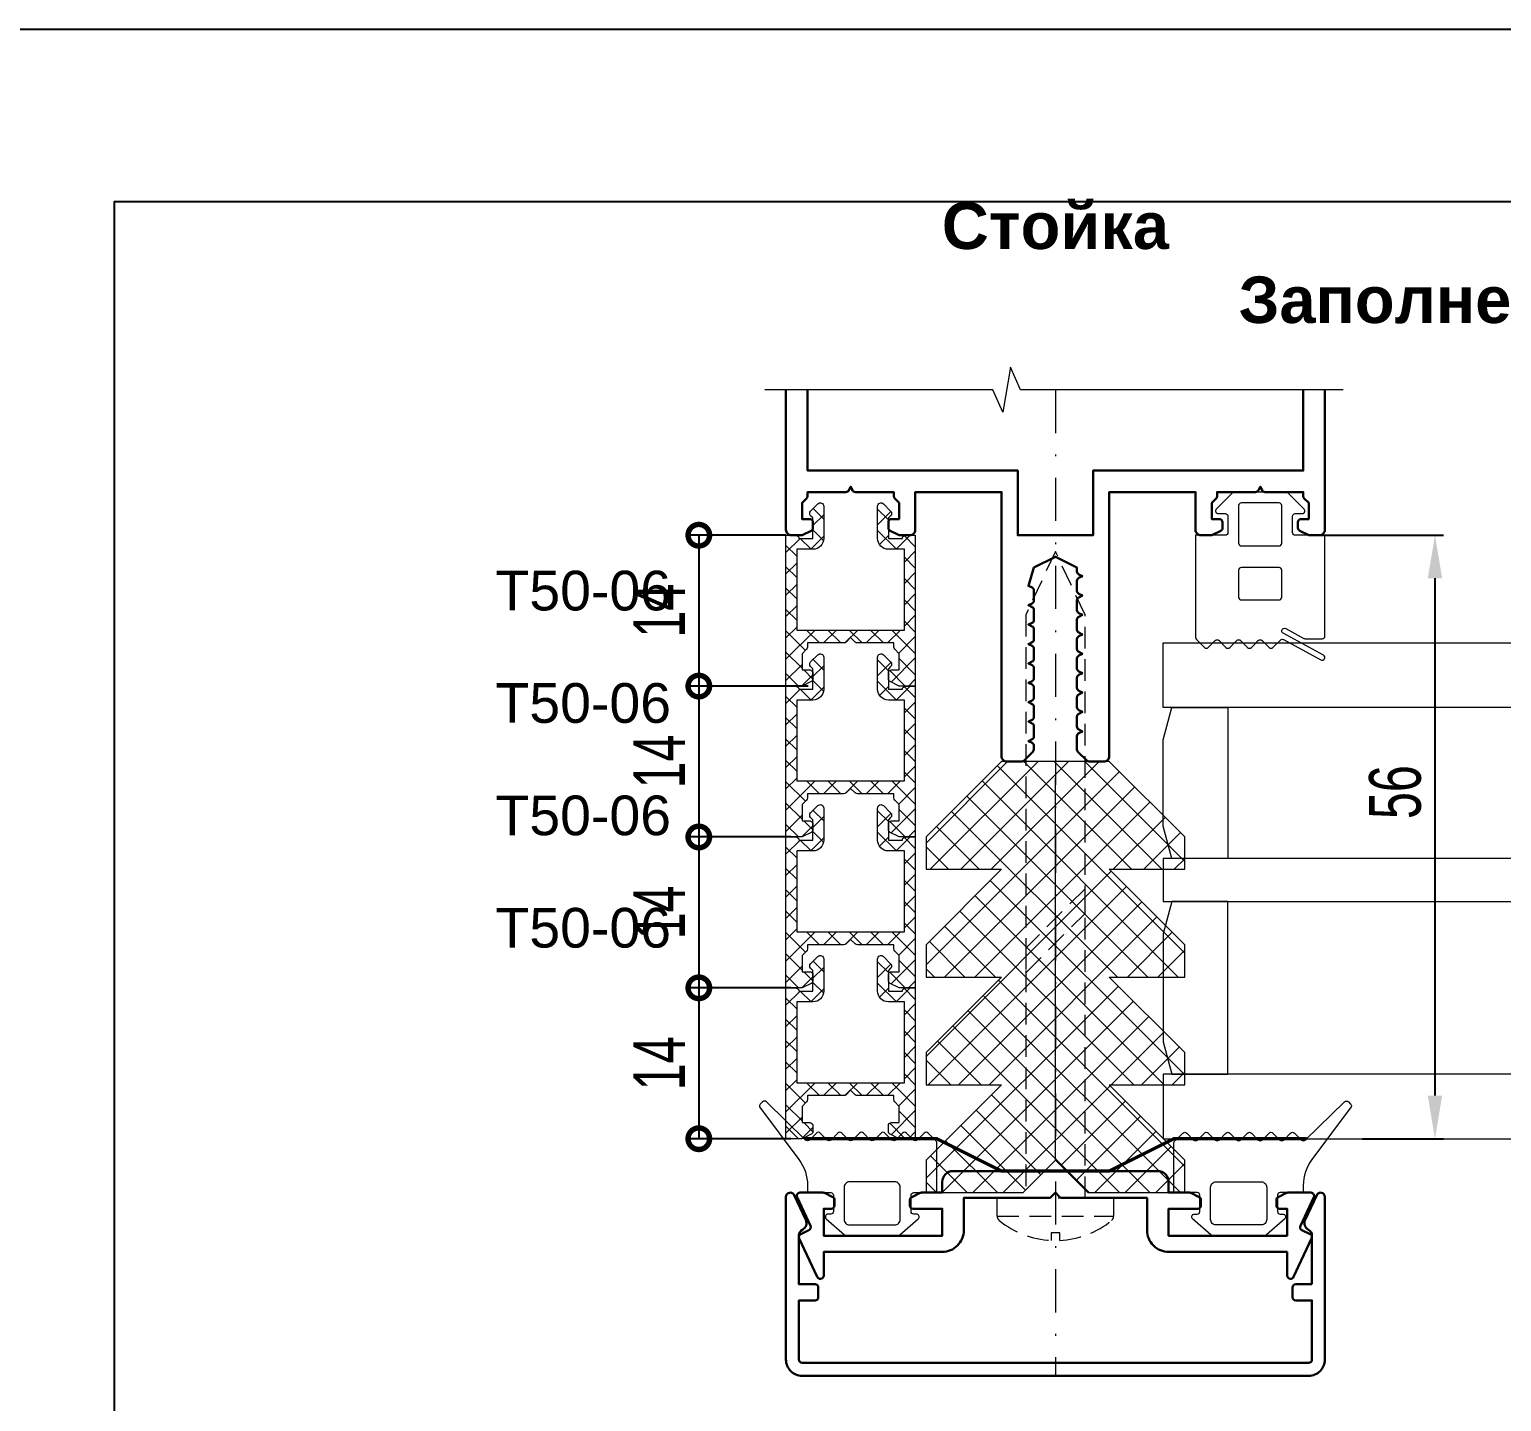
# Model space of a CAD drawing. Extents: x -37 to 8820, y -336 to 478.
# Drawn here: x 6110.1 to 6195.5, y 217.4 to 297 of the extents above; entities that cross this region are included whole.
import ezdxf

# ---------------------------------------------------------------- set-up
doc = ezdxf.new("R2010")
doc.units = 0
doc.header["$LTSCALE"] = 5
doc.linetypes.add('DASHDOT', pattern=[1, 0.5, -0.25, 0, -0.25])
doc.linetypes.add('HIDDEN', pattern=[0.375, 0.25, -0.125])
doc.layers.get('0').update_dxf_attribs({"linetype": 'CONTINUOUS', "lineweight": 30})
doc.layers.get('DEFPOINTS').update_dxf_attribs({"linetype": 'CONTINUOUS'})
for name, color, linetype, lineweight in [('1', 6, 'DASHDOT', 13), ('2', 3, 'HIDDEN', 13), ('Dimentions', 5, 'CONTINUOUS', 15), ('Glass', 5, 'CONTINUOUS', 20), ('Герлен', 7, 'CONTINUOUS', 60), ('Зигзаг', 1, 'CONTINUOUS', 15), ('Текстовый', 7, 'CONTINUOUS', 9), ('Уплотнители', 1, 'CONTINUOUS', 20), ('Штриховка', 1, 'CONTINUOUS', 5)]:
    doc.layers.add(name, color=color, linetype=linetype, lineweight=lineweight)
doc.layers.add('Скрытые', color=14, linetype='CONTINUOUS', plot=False)
doc.styles.add('3', font='RUSS.SHX', dxfattribs={"width": 0.7, "height": 3})
doc.styles.add('Каталожный', font='arial.ttf', dxfattribs={"height": 2.5})
doc.dimstyles.new('MX1_6', dxfattribs={"dimtxt": 3, "dimasz": 2.5, "dimexe": 0.5, "dimexo": 0, "dimgap": 0.8, "dimtad": 1, "dimlfac": 1.6, "dimdsep": 46, "dimtxsty": '3', "dimcen": 0, "dimclrd": 256, "dimclre": 256, "dimclrt": 256, "dimaunit": 1, "dimadec": 0, "dimazin": 0, "dimtfac": 1, "dimtmove": 0, "dimatfit": 1, "dimfxl": 1, "dimtvp": 1, "dimtolj": 1, "dimtzin": 0, "dimarcsym": 0})

# ---------------------------------------------------------------- blocks, each defined once
blk = doc.blocks.new('_DotSmall')
at = {"color": 0, "linetype": 'ByBlock', "const_width": 0.5}
blk.add_lwpolyline([(-0.0625, 0, 1), (0.0625, 0, 1)], format="xyb", close=True, dxfattribs=at)
blk = doc.blocks.new('*D1020')
at = {"layer": 'DEFPOINTS', "color": 0, "linetype": 'Continuous', "transparency": 16777216}
for p in [(6153.962, 267.668), (6148.907, 258.918), (6154.243, 258.918)]:
    blk.add_point(p, dxfattribs=at)
at = {"layer": 'Dimentions', "linetype": 'Continuous', "lineweight": -2, "transparency": 16777216}
for p, q in [((6153.962, 267.668), (6148.407, 267.668)), ((6148.907, 267.668), (6148.907, 258.918)), ((6154.243, 258.918), (6148.407, 258.918))]:
    blk.add_line(p, q, dxfattribs=at)
at = {"layer": 'Dimentions', "linetype": 'Continuous', "lineweight": -2, "transparency": 16777216, "xscale": 2.5, "yscale": 2.5, "zscale": 2.5}
for p, rotation in [((6148.907, 267.668), 90), ((6148.907, 258.918), 270)]:
    blk.add_blockref('_DotSmall', p, dxfattribs=dict(at, rotation=rotation))
at = {"layer": 'Dimentions', "linetype": 'Continuous', "transparency": 16777216, "insert": (6146.607, 263.293), "char_height": 3, "attachment_point": 5, "rotation": 90, "style": '3'}
blk.add_mtext('\\A1;14', dxfattribs=at)
blk = doc.blocks.new('*D1021')
at = {"layer": 'DEFPOINTS', "color": 0, "transparency": 16777216}
for p in [(6184.609, 267.668), (6187.383, 232.668), (6191.595, 232.668)]:
    blk.add_point(p, dxfattribs=at)
at = {"layer": 'Dimentions', "lineweight": -2, "transparency": 16777216}
for p, q in [((6184.609, 267.668), (6192.095, 267.668)), ((6191.595, 265.168), (6191.595, 235.168)), ((6187.383, 232.668), (6192.095, 232.668))]:
    blk.add_line(p, q, dxfattribs=at)
at = {"layer": 'Dimentions', "transparency": 16777216}
for points in [[(6191.179, 265.168), (6192.012, 265.168), (6191.595, 267.668)], [(6191.179, 235.168), (6192.012, 235.168), (6191.595, 232.668)]]:
    blk.add_solid(points, dxfattribs=at)
at = {"layer": 'Dimentions', "transparency": 16777216, "insert": (6189.295, 252.77), "char_height": 3, "attachment_point": 5, "rotation": 90, "style": '3'}
blk.add_mtext('\\A1;56', dxfattribs=at)
blk = doc.blocks.new('*D1022')
at = {"layer": 'DEFPOINTS', "color": 0, "linetype": 'Continuous', "transparency": 16777216}
for p in [(6155.239, 258.918), (6148.907, 250.168), (6154.243, 250.168)]:
    blk.add_point(p, dxfattribs=at)
at = {"layer": 'Dimentions', "linetype": 'Continuous', "lineweight": -2, "transparency": 16777216}
for p, q in [((6155.239, 258.918), (6148.407, 258.918)), ((6148.907, 258.918), (6148.907, 250.168)), ((6154.243, 250.168), (6148.407, 250.168))]:
    blk.add_line(p, q, dxfattribs=at)
at = {"layer": 'Dimentions', "linetype": 'Continuous', "lineweight": -2, "transparency": 16777216, "xscale": 2.5, "yscale": 2.5, "zscale": 2.5}
for p, rotation in [((6148.907, 258.918), 90), ((6148.907, 250.168), 270)]:
    blk.add_blockref('_DotSmall', p, dxfattribs=dict(at, rotation=rotation))
at = {"layer": 'Dimentions', "linetype": 'Continuous', "transparency": 16777216, "insert": (6146.607, 254.543), "char_height": 3, "attachment_point": 5, "rotation": 90, "style": '3'}
blk.add_mtext('\\A1;14', dxfattribs=at)
blk = doc.blocks.new('*D1023')
at = {"layer": 'DEFPOINTS', "color": 0, "linetype": 'Continuous', "transparency": 16777216}
for p in [(6153.962, 250.168), (6148.907, 241.418), (6154.243, 241.418)]:
    blk.add_point(p, dxfattribs=at)
at = {"layer": 'Dimentions', "linetype": 'Continuous', "lineweight": -2, "transparency": 16777216}
for p, q in [((6153.962, 250.168), (6148.407, 250.168)), ((6148.907, 250.168), (6148.907, 241.418)), ((6154.243, 241.418), (6148.407, 241.418))]:
    blk.add_line(p, q, dxfattribs=at)
at = {"layer": 'Dimentions', "linetype": 'Continuous', "lineweight": -2, "transparency": 16777216, "xscale": 2.5, "yscale": 2.5, "zscale": 2.5}
for p, rotation in [((6148.907, 250.168), 90), ((6148.907, 241.418), 270)]:
    blk.add_blockref('_DotSmall', p, dxfattribs=dict(at, rotation=rotation))
at = {"layer": 'Dimentions', "linetype": 'Continuous', "transparency": 16777216, "insert": (6146.607, 245.793), "char_height": 3, "attachment_point": 5, "rotation": 90, "style": '3'}
blk.add_mtext('\\A1;14', dxfattribs=at)
blk = doc.blocks.new('*D1024')
at = {"layer": 'DEFPOINTS', "color": 0, "linetype": 'Continuous', "transparency": 16777216}
for p in [(6153.962, 241.418), (6148.907, 232.668), (6154.243, 232.668)]:
    blk.add_point(p, dxfattribs=at)
at = {"layer": 'Dimentions', "linetype": 'Continuous', "lineweight": -2, "transparency": 16777216}
for p, q in [((6153.962, 241.418), (6148.407, 241.418)), ((6148.907, 241.418), (6148.907, 232.668)), ((6154.243, 232.668), (6148.407, 232.668))]:
    blk.add_line(p, q, dxfattribs=at)
at = {"layer": 'Dimentions', "linetype": 'Continuous', "lineweight": -2, "transparency": 16777216, "xscale": 2.5, "yscale": 2.5, "zscale": 2.5}
for p, rotation in [((6148.907, 241.418), 90), ((6148.907, 232.668), 270)]:
    blk.add_blockref('_DotSmall', p, dxfattribs=dict(at, rotation=rotation))
at = {"layer": 'Dimentions', "linetype": 'Continuous', "transparency": 16777216, "insert": (6146.607, 237.043), "char_height": 3, "attachment_point": 5, "rotation": 90, "style": '3'}
blk.add_mtext('\\A1;14', dxfattribs=at)

msp = doc.modelspace()

# ---------------------------------------------------------------- hatches: boundary and pattern name
at = {"layer": 'Штриховка', "lineweight": 5}
h = msp.add_hatch(dxfattribs=at)
h.set_pattern_fill('ANSI37', color=256, scale=7, style=0)
h.set_pattern_definition([(45, (8551.0823, 7399.4533), (-0.61871843, 0.61871843), []), (135, (8551.0823, 7399.4533), (-0.61871843, -0.61871843), [])])
edge = h.paths.add_edge_path()
edge.add_line((6157.7115, 261.7309), (6157.454, 261.4733))
edge.add_arc((6157.3214, 261.6059), 0.1875, 270, 315, ccw=False)
edge.add_line((6157.3214, 261.4184), (6155.2115, 261.4184))
edge.add_line((6155.2115, 261.4184), (6155.2115, 261.1836))
edge.add_arc((6155.024, 261.1836), 0.1875, -45, 0, ccw=False)
edge.add_line((6155.1566, 261.051), (6154.899, 260.7934))
edge.add_line((6154.899, 260.7934), (6154.899, 259.8559))
edge.add_line((6154.899, 259.8559), (6155.3365, 259.8559))
edge.add_arc((6155.3365, 259.6684), 0.1875, 0, 90, ccw=False)
edge.add_line((6155.524, 259.6684), (6155.524, 259.3468))
edge.add_arc((6155.3365, 259.3468), 0.1875, 296.565051, 360, ccw=False)
edge.add_line((6155.4204, 259.1791), (6154.9386, 258.9382))
edge.add_arc((6154.8548, 259.1059), 0.1875, 270, 296.565051, ccw=False)
edge.add_line((6154.8548, 258.9184), (6153.9615, 258.9184))
edge.add_line((6153.9615, 258.9184), (6153.9615, 267.6684))
edge.add_line((6153.9615, 267.6684), (6154.524, 267.6684))
edge.add_arc((6154.524, 267.4809), 0.1875, 0, 90, ccw=False)
edge.add_line((6154.7115, 267.4809), (6155.524, 267.4809))
edge.add_line((6155.524, 267.4809), (6155.524, 268.6684))
edge.add_line((6155.524, 268.6684), (6155.3915, 268.801))
edge.add_arc((6155.524, 268.9336), 0.1875, 135, 225, ccw=False)
edge.add_line((6155.3915, 269.0661), (6155.8107, 269.4853))
edge.add_arc((6155.9508, 269.3452), 0.1982, 0, 135, ccw=False)
edge.add_line((6156.149, 269.3452), (6156.149, 267.4809))
edge.add_arc((6155.524, 267.4809), 0.625, -90, 0, ccw=False)
edge.add_line((6155.524, 266.8559), (6154.5865, 266.8559))
edge.add_line((6154.5865, 266.8559), (6154.5865, 262.1684))
edge.add_line((6154.5865, 262.1684), (6160.8365, 262.1684))
edge.add_line((6160.8365, 262.1684), (6160.8365, 266.8559))
edge.add_line((6160.8365, 266.8559), (6159.899, 266.8559))
edge.add_arc((6159.899, 267.4809), 0.625, 180, 270, ccw=False)
edge.add_line((6159.274, 267.4809), (6159.274, 269.3452))
edge.add_arc((6159.4723, 269.3452), 0.1982, 45, 180, ccw=False)
edge.add_line((6159.6124, 269.4853), (6160.0316, 269.0661))
edge.add_arc((6159.899, 268.9336), 0.1875, -45, 45, ccw=False)
edge.add_line((6160.0316, 268.801), (6159.899, 268.6684))
edge.add_line((6159.899, 268.6684), (6159.899, 267.4809))
edge.add_line((6159.899, 267.4809), (6160.7115, 267.4809))
edge.add_arc((6160.899, 267.4809), 0.1875, 90, 180, ccw=False)
edge.add_line((6160.899, 267.6684), (6161.4615, 267.6684))
edge.add_line((6161.4615, 267.6684), (6161.4615, 258.9184))
edge.add_line((6161.4615, 258.9184), (6160.5683, 258.9184))
edge.add_arc((6160.5683, 259.1059), 0.1875, 243.434949, 270, ccw=False)
edge.add_line((6160.4845, 258.9382), (6160.0027, 259.1791))
edge.add_arc((6160.0865, 259.3468), 0.1875, 180, 243.434949, ccw=False)
edge.add_line((6159.899, 259.3468), (6159.899, 259.6684))
edge.add_arc((6160.0865, 259.6684), 0.1875, 90, 180, ccw=False)
edge.add_line((6160.0865, 259.8559), (6160.524, 259.8559))
edge.add_line((6160.524, 259.8559), (6160.524, 260.7934))
edge.add_line((6160.524, 260.7934), (6160.2665, 261.051))
edge.add_arc((6160.399, 261.1836), 0.1875, 180, 225, ccw=False)
edge.add_line((6160.2115, 261.1836), (6160.2115, 261.4184))
edge.add_line((6160.2115, 261.4184), (6158.1017, 261.4184))
edge.add_arc((6158.1017, 261.6059), 0.1875, 225, 270, ccw=False)
edge.add_line((6157.9691, 261.4733), (6157.7115, 261.7309))
h = msp.add_hatch(dxfattribs=at)
h.set_pattern_fill('ANSI37', color=256, scale=7, style=0)
h.set_pattern_definition([(45, (8551.0823, 7390.7033), (-0.61871843, 0.61871843), []), (135, (8551.0823, 7390.7033), (-0.61871843, -0.61871843), [])])
edge = h.paths.add_edge_path()
edge.add_line((6157.7115, 252.9809), (6157.454, 252.7233))
edge.add_arc((6157.3214, 252.8559), 0.1875, 270, 315, ccw=False)
edge.add_line((6157.3214, 252.6684), (6155.2115, 252.6684))
edge.add_line((6155.2115, 252.6684), (6155.2115, 252.4336))
edge.add_arc((6155.024, 252.4336), 0.1875, -45, 0, ccw=False)
edge.add_line((6155.1566, 252.301), (6154.899, 252.0434))
edge.add_line((6154.899, 252.0434), (6154.899, 251.1059))
edge.add_line((6154.899, 251.1059), (6155.3365, 251.1059))
edge.add_arc((6155.3365, 250.9184), 0.1875, 0, 90, ccw=False)
edge.add_line((6155.524, 250.9184), (6155.524, 250.5968))
edge.add_arc((6155.3365, 250.5968), 0.1875, 296.565051, 360, ccw=False)
edge.add_line((6155.4204, 250.4291), (6154.9386, 250.1882))
edge.add_arc((6154.8548, 250.3559), 0.1875, 270, 296.565051, ccw=False)
edge.add_line((6154.8548, 250.1684), (6153.9615, 250.1684))
edge.add_line((6153.9615, 250.1684), (6153.9615, 258.9184))
edge.add_line((6153.9615, 258.9184), (6154.524, 258.9184))
edge.add_arc((6154.524, 258.7309), 0.1875, 0, 90, ccw=False)
edge.add_line((6154.7115, 258.7309), (6155.524, 258.7309))
edge.add_line((6155.524, 258.7309), (6155.524, 259.9184))
edge.add_line((6155.524, 259.9184), (6155.3915, 260.051))
edge.add_arc((6155.524, 260.1836), 0.1875, 135, 225, ccw=False)
edge.add_line((6155.3915, 260.3161), (6155.8107, 260.7353))
edge.add_arc((6155.9508, 260.5952), 0.1982, 0, 135, ccw=False)
edge.add_line((6156.149, 260.5952), (6156.149, 258.7309))
edge.add_arc((6155.524, 258.7309), 0.625, -90, 0, ccw=False)
edge.add_line((6155.524, 258.1059), (6154.5865, 258.1059))
edge.add_line((6154.5865, 258.1059), (6154.5865, 253.4184))
edge.add_line((6154.5865, 253.4184), (6160.8365, 253.4184))
edge.add_line((6160.8365, 253.4184), (6160.8365, 258.1059))
edge.add_line((6160.8365, 258.1059), (6159.899, 258.1059))
edge.add_arc((6159.899, 258.7309), 0.625, 180, 270, ccw=False)
edge.add_line((6159.274, 258.7309), (6159.274, 260.5952))
edge.add_arc((6159.4723, 260.5952), 0.1982, 45, 180, ccw=False)
edge.add_line((6159.6124, 260.7353), (6160.0316, 260.3161))
edge.add_arc((6159.899, 260.1836), 0.1875, -45, 45, ccw=False)
edge.add_line((6160.0316, 260.051), (6159.899, 259.9184))
edge.add_line((6159.899, 259.9184), (6159.899, 258.7309))
edge.add_line((6159.899, 258.7309), (6160.7115, 258.7309))
edge.add_arc((6160.899, 258.7309), 0.1875, 90, 180, ccw=False)
edge.add_line((6160.899, 258.9184), (6161.4615, 258.9184))
edge.add_line((6161.4615, 258.9184), (6161.4615, 250.1684))
edge.add_line((6161.4615, 250.1684), (6160.5683, 250.1684))
edge.add_arc((6160.5683, 250.3559), 0.1875, 243.434949, 270, ccw=False)
edge.add_line((6160.4845, 250.1882), (6160.0027, 250.4291))
edge.add_arc((6160.0865, 250.5968), 0.1875, 180, 243.434949, ccw=False)
edge.add_line((6159.899, 250.5968), (6159.899, 250.9184))
edge.add_arc((6160.0865, 250.9184), 0.1875, 90, 180, ccw=False)
edge.add_line((6160.0865, 251.1059), (6160.524, 251.1059))
edge.add_line((6160.524, 251.1059), (6160.524, 252.0434))
edge.add_line((6160.524, 252.0434), (6160.2665, 252.301))
edge.add_arc((6160.399, 252.4336), 0.1875, 180, 225, ccw=False)
edge.add_line((6160.2115, 252.4336), (6160.2115, 252.6684))
edge.add_line((6160.2115, 252.6684), (6158.1017, 252.6684))
edge.add_arc((6158.1017, 252.8559), 0.1875, 225, 270, ccw=False)
edge.add_line((6157.9691, 252.7233), (6157.7115, 252.9809))
h = msp.add_hatch(dxfattribs=at)
h.set_pattern_fill('NET', color=256, scale=10, angle=45, style=0)
h.set_pattern_definition([(45, (1093.7875, 2942.0162), (-0.88388348, 0.88388348), []), (135, (1093.7875, 2942.0162), (-0.88388348, -0.88388348), [])])
h.paths.add_polyline_path([(6171.4615, 229.5434), (6177.0865, 229.5434), (6177.0865, 231.4184), (6172.7115, 235.7934), (6177.0865, 235.7934), (6177.0865, 237.6684), (6172.7115, 242.0434), (6177.0865, 242.0434), (6177.0865, 243.9184), (6172.7115, 248.2934), (6177.0865, 248.2934), (6177.0865, 250.1684), (6172.7115, 254.5434), (6166.4615, 254.5434), (6162.0865, 250.1684), (6162.0865, 248.2934), (6166.4615, 248.2934), (6162.0865, 243.9184), (6162.0865, 242.0434), (6166.4615, 242.0434), (6162.0865, 237.6684), (6162.0865, 235.7934), (6166.4615, 235.7934), (6162.0865, 231.4184), (6162.0865, 229.5434), (6167.7115, 229.5434), (6169.5865, 231.4184)])
h = msp.add_hatch(dxfattribs=at)
h.set_pattern_fill('ANSI37', color=256, scale=7, style=0)
h.set_pattern_definition([(45, (8551.0823, 7381.9533), (-0.61871843, 0.61871843), []), (135, (8551.0823, 7381.9533), (-0.61871843, -0.61871843), [])])
edge = h.paths.add_edge_path()
edge.add_line((6157.7115, 244.2309), (6157.454, 243.9733))
edge.add_arc((6157.3214, 244.1059), 0.1875, 270, 315, ccw=False)
edge.add_line((6157.3214, 243.9184), (6155.2115, 243.9184))
edge.add_line((6155.2115, 243.9184), (6155.2115, 243.6836))
edge.add_arc((6155.024, 243.6836), 0.1875, -45, 0, ccw=False)
edge.add_line((6155.1566, 243.551), (6154.899, 243.2934))
edge.add_line((6154.899, 243.2934), (6154.899, 242.3559))
edge.add_line((6154.899, 242.3559), (6155.3365, 242.3559))
edge.add_arc((6155.3365, 242.1684), 0.1875, 0, 90, ccw=False)
edge.add_line((6155.524, 242.1684), (6155.524, 241.8468))
edge.add_arc((6155.3365, 241.8468), 0.1875, 296.565051, 360, ccw=False)
edge.add_line((6155.4204, 241.6791), (6154.9386, 241.4382))
edge.add_arc((6154.8548, 241.6059), 0.1875, 270, 296.565051, ccw=False)
edge.add_line((6154.8548, 241.4184), (6153.9615, 241.4184))
edge.add_line((6153.9615, 241.4184), (6153.9615, 250.1684))
edge.add_line((6153.9615, 250.1684), (6154.524, 250.1684))
edge.add_arc((6154.524, 249.9809), 0.1875, 0, 90, ccw=False)
edge.add_line((6154.7115, 249.9809), (6155.524, 249.9809))
edge.add_line((6155.524, 249.9809), (6155.524, 251.1684))
edge.add_line((6155.524, 251.1684), (6155.3915, 251.301))
edge.add_arc((6155.524, 251.4336), 0.1875, 135, 225, ccw=False)
edge.add_line((6155.3915, 251.5661), (6155.8107, 251.9853))
edge.add_arc((6155.9508, 251.8452), 0.1982, 0, 135, ccw=False)
edge.add_line((6156.149, 251.8452), (6156.149, 249.9809))
edge.add_arc((6155.524, 249.9809), 0.625, -90, 0, ccw=False)
edge.add_line((6155.524, 249.3559), (6154.5865, 249.3559))
edge.add_line((6154.5865, 249.3559), (6154.5865, 244.6684))
edge.add_line((6154.5865, 244.6684), (6160.8365, 244.6684))
edge.add_line((6160.8365, 244.6684), (6160.8365, 249.3559))
edge.add_line((6160.8365, 249.3559), (6159.899, 249.3559))
edge.add_arc((6159.899, 249.9809), 0.625, 180, 270, ccw=False)
edge.add_line((6159.274, 249.9809), (6159.274, 251.8452))
edge.add_arc((6159.4723, 251.8452), 0.1982, 45, 180, ccw=False)
edge.add_line((6159.6124, 251.9853), (6160.0316, 251.5661))
edge.add_arc((6159.899, 251.4336), 0.1875, -45, 45, ccw=False)
edge.add_line((6160.0316, 251.301), (6159.899, 251.1684))
edge.add_line((6159.899, 251.1684), (6159.899, 249.9809))
edge.add_line((6159.899, 249.9809), (6160.7115, 249.9809))
edge.add_arc((6160.899, 249.9809), 0.1875, 90, 180, ccw=False)
edge.add_line((6160.899, 250.1684), (6161.4615, 250.1684))
edge.add_line((6161.4615, 250.1684), (6161.4615, 241.4184))
edge.add_line((6161.4615, 241.4184), (6160.5683, 241.4184))
edge.add_arc((6160.5683, 241.6059), 0.1875, 243.434949, 270, ccw=False)
edge.add_line((6160.4845, 241.4382), (6160.0027, 241.6791))
edge.add_arc((6160.0865, 241.8468), 0.1875, 180, 243.434949, ccw=False)
edge.add_line((6159.899, 241.8468), (6159.899, 242.1684))
edge.add_arc((6160.0865, 242.1684), 0.1875, 90, 180, ccw=False)
edge.add_line((6160.0865, 242.3559), (6160.524, 242.3559))
edge.add_line((6160.524, 242.3559), (6160.524, 243.2934))
edge.add_line((6160.524, 243.2934), (6160.2665, 243.551))
edge.add_arc((6160.399, 243.6836), 0.1875, 180, 225, ccw=False)
edge.add_line((6160.2115, 243.6836), (6160.2115, 243.9184))
edge.add_line((6160.2115, 243.9184), (6158.1017, 243.9184))
edge.add_arc((6158.1017, 244.1059), 0.1875, 225, 270, ccw=False)
edge.add_line((6157.9691, 243.9733), (6157.7115, 244.2309))
h = msp.add_hatch(dxfattribs=at)
h.set_pattern_fill('ANSI37', color=256, scale=7, style=0)
h.set_pattern_definition([(45, (8551.0823, 7373.2033), (-0.61871843, 0.61871843), []), (135, (8551.0823, 7373.2033), (-0.61871843, -0.61871843), [])])
edge = h.paths.add_edge_path()
edge.add_line((6157.7115, 235.4809), (6157.454, 235.2233))
edge.add_arc((6157.3214, 235.3559), 0.1875, 270, 315, ccw=False)
edge.add_line((6157.3214, 235.1684), (6155.2115, 235.1684))
edge.add_line((6155.2115, 235.1684), (6155.2115, 234.9336))
edge.add_arc((6155.024, 234.9336), 0.1875, -45, 0, ccw=False)
edge.add_line((6155.1566, 234.801), (6154.899, 234.5434))
edge.add_line((6154.899, 234.5434), (6154.899, 233.6059))
edge.add_line((6154.899, 233.6059), (6155.3365, 233.6059))
edge.add_arc((6155.3365, 233.4184), 0.1875, 0, 90, ccw=False)
edge.add_line((6155.524, 233.4184), (6155.524, 233.0968))
edge.add_arc((6155.3365, 233.0968), 0.1875, 296.565051, 360, ccw=False)
edge.add_line((6155.4204, 232.9291), (6154.9386, 232.6882))
edge.add_arc((6154.8548, 232.8559), 0.1875, 270, 296.565051, ccw=False)
edge.add_line((6154.8548, 232.6684), (6153.9615, 232.6684))
edge.add_line((6153.9615, 232.6684), (6153.9615, 241.4184))
edge.add_line((6153.9615, 241.4184), (6154.524, 241.4184))
edge.add_arc((6154.524, 241.2309), 0.1875, 0, 90, ccw=False)
edge.add_line((6154.7115, 241.2309), (6155.524, 241.2309))
edge.add_line((6155.524, 241.2309), (6155.524, 242.4184))
edge.add_line((6155.524, 242.4184), (6155.3915, 242.551))
edge.add_arc((6155.524, 242.6836), 0.1875, 135, 225, ccw=False)
edge.add_line((6155.3915, 242.8161), (6155.8107, 243.2353))
edge.add_arc((6155.9508, 243.0952), 0.1982, 0, 135, ccw=False)
edge.add_line((6156.149, 243.0952), (6156.149, 241.2309))
edge.add_arc((6155.524, 241.2309), 0.625, -90, 0, ccw=False)
edge.add_line((6155.524, 240.6059), (6154.5865, 240.6059))
edge.add_line((6154.5865, 240.6059), (6154.5865, 235.9184))
edge.add_line((6154.5865, 235.9184), (6160.8365, 235.9184))
edge.add_line((6160.8365, 235.9184), (6160.8365, 240.6059))
edge.add_line((6160.8365, 240.6059), (6159.899, 240.6059))
edge.add_arc((6159.899, 241.2309), 0.625, 180, 270, ccw=False)
edge.add_line((6159.274, 241.2309), (6159.274, 243.0952))
edge.add_arc((6159.4723, 243.0952), 0.1982, 45, 180, ccw=False)
edge.add_line((6159.6124, 243.2353), (6160.0316, 242.8161))
edge.add_arc((6159.899, 242.6836), 0.1875, -45, 45, ccw=False)
edge.add_line((6160.0316, 242.551), (6159.899, 242.4184))
edge.add_line((6159.899, 242.4184), (6159.899, 241.2309))
edge.add_line((6159.899, 241.2309), (6160.7115, 241.2309))
edge.add_arc((6160.899, 241.2309), 0.1875, 90, 180, ccw=False)
edge.add_line((6160.899, 241.4184), (6161.4615, 241.4184))
edge.add_line((6161.4615, 241.4184), (6161.4615, 232.6684))
edge.add_line((6161.4615, 232.6684), (6160.5683, 232.6684))
edge.add_arc((6160.5683, 232.8559), 0.1875, 243.434949, 270, ccw=False)
edge.add_line((6160.4845, 232.6882), (6160.0027, 232.9291))
edge.add_arc((6160.0865, 233.0968), 0.1875, 180, 243.434949, ccw=False)
edge.add_line((6159.899, 233.0968), (6159.899, 233.4184))
edge.add_arc((6160.0865, 233.4184), 0.1875, 90, 180, ccw=False)
edge.add_line((6160.0865, 233.6059), (6160.524, 233.6059))
edge.add_line((6160.524, 233.6059), (6160.524, 234.5434))
edge.add_line((6160.524, 234.5434), (6160.2665, 234.801))
edge.add_arc((6160.399, 234.9336), 0.1875, 180, 225, ccw=False)
edge.add_line((6160.2115, 234.9336), (6160.2115, 235.1684))
edge.add_line((6160.2115, 235.1684), (6158.1017, 235.1684))
edge.add_arc((6158.1017, 235.3559), 0.1875, 225, 270, ccw=False)
edge.add_line((6157.9691, 235.2233), (6157.7115, 235.4809))

# ---------------------------------------------------------------- linework, layer by layer
msp.add_lwpolyline([(6153.9615, 276.0955), (6153.9615, 267.9809, 0.4142136), (6154.274, 267.6684), (6154.8548, 267.6684, 0.1164338), (6154.9386, 267.6882), (6155.4204, 267.9291, 0.284079), (6155.524, 268.0968), (6155.524, 268.4184, 0.4142136), (6155.3365, 268.6059), (6154.899, 268.6059), (6154.899, 269.5434), (6155.1566, 269.801, 0.1989124), (6155.2115, 269.9336), (6155.2115, 270.1684), (6157.4394, 270.1684, 0.284079), (6157.6071, 270.272), (6157.7115, 270.4809), (6157.816, 270.272, 0.284079), (6157.9837, 270.1684), (6160.2115, 270.1684), (6160.2115, 269.9336, 0.1989124), (6160.2665, 269.801), (6160.524, 269.5434), (6160.524, 268.6059), (6160.0865, 268.6059, 0.4142136), (6159.899, 268.4184), (6159.899, 268.0968, 0.284079), (6160.0027, 267.9291), (6160.4845, 267.6882, 0.1164338), (6160.5683, 267.6684), (6161.149, 267.6684, 0.4142136), (6161.4615, 267.9809), (6161.4615, 270.1684), (6166.4615, 270.1684), (6166.4615, 254.8559, 0.4142136), (6166.774, 254.5434), (6167.6339, 254.5434, 0.1989124), (6167.7665, 254.5983), (6168.2816, 255.1135, 0.1989124), (6168.3365, 255.2461), (6168.3365, 255.4588, 0.284079), (6168.2329, 255.6265), (6168.024, 255.7309), (6168.2329, 255.8353, 0.284079), (6168.3365, 256.003), (6168.3365, 256.5838, 0.284079), (6168.2329, 256.7515), (6168.024, 256.8559), (6168.2329, 256.9603, 0.284079), (6168.3365, 257.128), (6168.3365, 257.7088, 0.284079), (6168.2329, 257.8765), (6168.024, 257.9809), (6168.2329, 258.0853, 0.284079), (6168.3365, 258.253), (6168.3365, 258.8338, 0.284079), (6168.2329, 259.0015), (6168.024, 259.1059), (6168.2329, 259.2103, 0.284079), (6168.3365, 259.378), (6168.3365, 259.9588, 0.284079), (6168.2329, 260.1265), (6168.024, 260.2309), (6168.2329, 260.3353, 0.284079), (6168.3365, 260.503), (6168.3365, 261.0838, 0.284079), (6168.2329, 261.2515), (6168.024, 261.3559), (6168.2329, 261.4603, 0.284079), (6168.3365, 261.628), (6168.3365, 262.2088, 0.284079), (6168.2329, 262.3765), (6168.024, 262.4809), (6168.2329, 262.5853, 0.284079), (6168.3365, 262.753), (6168.3365, 263.3338, 0.284079), (6168.2329, 263.5015), (6168.024, 263.6059), (6168.2329, 263.7103, 0.284079), (6168.3365, 263.878), (6168.3365, 264.4588, 0.284079), (6168.2329, 264.6265), (6168.024, 264.7309), (6168.3365, 265.7934), (6169.5865, 266.4184), (6170.8365, 265.7934), (6170.8365, 265.5655, 0.284079), (6170.9402, 265.3978), (6171.149, 265.2934), (6170.9402, 265.189, 0.284079), (6170.8365, 265.0213), (6170.8365, 264.4405, 0.284079), (6170.9402, 264.2728), (6171.149, 264.1684), (6170.9402, 264.064, 0.284079), (6170.8365, 263.8963), (6170.8365, 263.3155, 0.284079), (6170.9402, 263.1478), (6171.149, 263.0434), (6170.9402, 262.939, 0.284079), (6170.8365, 262.7713), (6170.8365, 262.1905, 0.284079), (6170.9402, 262.0228), (6171.149, 261.9184), (6170.9402, 261.814, 0.284079), (6170.8365, 261.6463), (6170.8365, 261.0655, 0.284079), (6170.9402, 260.8978), (6171.149, 260.7934), (6170.9402, 260.689, 0.284079), (6170.8365, 260.5213), (6170.8365, 259.9405, 0.284079), (6170.9402, 259.7728), (6171.149, 259.6684), (6170.9402, 259.564, 0.284079), (6170.8365, 259.3963), (6170.8365, 258.8155, 0.284079), (6170.9402, 258.6478), (6171.149, 258.5434), (6170.9402, 258.439, 0.284079), (6170.8365, 258.2713), (6170.8365, 257.6905, 0.284079), (6170.9402, 257.5228), (6171.149, 257.4184), (6170.9402, 257.314, 0.284079), (6170.8365, 257.1463), (6170.8365, 256.5655, 0.284079), (6170.9402, 256.3978), (6171.149, 256.2934), (6170.9402, 256.189, 0.284079), (6170.8365, 256.0213), (6170.8365, 255.2461, 0.1989124), (6170.8915, 255.1135), (6171.4066, 254.5983, 0.1989124), (6171.5392, 254.5434), (6172.399, 254.5434, 0.4142136), (6172.7115, 254.8559), (6172.7115, 270.1684), (6177.7115, 270.1684), (6177.7115, 267.9809, 0.4142136), (6178.024, 267.6684), (6178.6048, 267.6684, 0.1164338), (6178.6886, 267.6882), (6179.1704, 267.9291, 0.284079), (6179.274, 268.0968), (6179.274, 268.4184, 0.4142136), (6179.0865, 268.6059), (6178.649, 268.6059), (6178.649, 269.5434), (6178.9066, 269.801, 0.1989124), (6178.9615, 269.9336), (6178.9615, 270.1684), (6181.1894, 270.1684, 0.284079), (6181.3571, 270.272), (6181.4615, 270.4809), (6181.566, 270.272, 0.284079), (6181.7337, 270.1684), (6183.9615, 270.1684), (6183.9615, 269.9336, 0.1989124), (6184.0165, 269.801), (6184.274, 269.5434), (6184.274, 268.6059), (6183.8365, 268.6059, 0.4142136), (6183.649, 268.4184), (6183.649, 268.0968, 0.284079), (6183.7527, 267.9291), (6184.2345, 267.6882, 0.1164338), (6184.3183, 267.6684), (6184.899, 267.6684, 0.4142136), (6185.2115, 267.9809), (6185.2115, 276.0955)], format="xyb")
msp.add_lwpolyline([(6155.2115, 276.0955), (6155.2115, 271.4184), (6167.399, 271.4184), (6167.399, 267.6684), (6171.774, 267.6684), (6171.774, 271.4184), (6183.9615, 271.4184), (6183.9615, 276.0955)])
for points in [[(6154.7292, 226.8895, -0.4142136), (6154.8199, 227.1386), (6155.2917, 227.3586, 0.4142136), (6155.3824, 227.6078), (6154.6042, 229.2767, -0.5486188), (6154.7741, 229.5434), (6156.1049, 229.5434, -0.1164338), (6156.1887, 229.5236), (6156.6705, 229.2827, -0.284079), (6156.7741, 229.115), (6156.7741, 228.7934, -0.4142136), (6156.5866, 228.6059), (6156.1491, 228.6059), (6156.1491, 227.0434), (6163.0241, 227.0434), (6163.0241, 228.6059), (6161.3366, 228.6059, -0.4142136), (6161.1491, 228.7934), (6161.1491, 229.115, -0.284079), (6161.2528, 229.2827), (6161.7345, 229.5236, -0.1164338), (6161.8184, 229.5434), (6163.0241, 229.5434), (6163.0241, 230.1684, -0.4142136), (6163.6491, 230.7934), (6175.5241, 230.7934, -0.4142136), (6176.1491, 230.1684), (6176.1491, 229.5434), (6177.3549, 229.5434, -0.1164338), (6177.4387, 229.5236), (6177.9205, 229.2827, -0.284079), (6178.0241, 229.115), (6178.0241, 228.7934, -0.4142136), (6177.8366, 228.6059), (6176.1491, 228.6059), (6176.1491, 227.0434), (6183.0241, 227.0434), (6183.0241, 228.6059), (6182.5866, 228.6059, -0.4142136), (6182.3991, 228.7934), (6182.3991, 229.115, -0.284079), (6182.5028, 229.2827), (6182.9845, 229.5236, -0.1164338), (6183.0684, 229.5434), (6184.3991, 229.5434, -0.5486188), (6184.5691, 229.2767), (6183.7909, 227.6078, 0.4142136), (6183.8816, 227.3586), (6184.3534, 227.1386, -0.4142136), (6184.4441, 226.8895), (6183.4006, 224.6517, -0.2914734), (6183.2306, 224.5434), (6183.2116, 224.5434, -0.4142136), (6183.0241, 224.7309), (6183.0241, 226.1059), (6176.1491, 226.1059, -0.4142136), (6174.8991, 227.3559), (6174.8991, 229.2309), (6169.9768, 229.2309, -0.1989124), (6169.8442, 229.2858), (6169.5866, 229.5434), (6169.329, 229.2858, -0.1989124), (6169.1965, 229.2309), (6164.2741, 229.2309), (6164.2741, 227.3559, -0.4142136), (6163.0241, 226.1059), (6156.1491, 226.1059), (6156.1491, 224.7309, -0.4142136), (6155.9616, 224.5434), (6155.9426, 224.5434, -0.2914734), (6155.7727, 224.6517)], [(6184.4615, 224.2309), (6184.4615, 227.0567, 0.2797393), (6184.2596, 227.3894, -0.4015594), (6184.065, 227.9624), (6184.735, 229.399, -0.8025849), (6185.2115, 229.2934), (6185.2115, 219.8559, -0.4142136), (6184.274, 218.9184), (6154.899, 218.9184, -0.4142136), (6153.9615, 219.8559), (6153.9615, 229.2934, -0.8025849), (6154.4381, 229.399), (6155.1081, 227.9624, -0.4015594), (6154.9135, 227.3894, 0.2797393), (6154.7115, 227.0567), (6154.7115, 224.2309), (6155.649, 224.2309, -0.4142136), (6155.8365, 224.0434), (6155.8365, 223.4809, -0.4142136), (6155.649, 223.2934), (6154.7115, 223.2934), (6154.7115, 219.8559, 0.4142136), (6154.899, 219.6684), (6184.274, 219.6684, 0.4142136), (6184.4615, 219.8559), (6184.4615, 223.2934), (6183.524, 223.2934, -0.4142136), (6183.3365, 223.4809), (6183.3365, 224.0434, -0.4142136), (6183.524, 224.2309)]]:
    msp.add_lwpolyline(points, format="xyb", close=True)
at = {"layer": '1'}
msp.add_line((6169.5865, 276.0955), (6169.5865, 218.9184), dxfattribs=at)
at = {"layer": '2'}
msp.add_line((6166.2116, 228.1748), (6172.9616, 228.1748), dxfattribs=at)
for points in [[(6171.3054, 229.2309), (6171.3054, 263.045), (6169.5866, 266.7309), (6167.8679, 263.045), (6167.8679, 229.2309)], [(6167.8679, 242.2968), (6171.3054, 245.7343), (6171.3054, 247.1666), (6167.8679, 243.7291)]]:
    msp.add_lwpolyline(points, close=True, dxfattribs=at)
msp.add_lwpolyline([(6169.341, 226.768, -0.1618489), (6166.3253, 227.9338, -0.2238875), (6166.2116, 228.1748), (6166.2116, 229.2309), (6172.9616, 229.2309), (6172.9616, 228.1748, -0.2238875), (6172.848, 227.9338, -0.1618489), (6169.8323, 226.768), (6169.8323, 227.2057), (6169.341, 227.2057)], format="xyb", close=True, dxfattribs=at)
at = {"layer": 'Glass'}
for points in [[(6217.4039, 257.6684), (6175.8365, 257.6684), (6175.8365, 261.4184), (6217.4039, 261.4184)], [(6176.339, 257.6684), (6179.5865, 257.6684), (6179.5865, 248.9184), (6176.339, 248.9184), (6175.8365, 250.7934), (6175.8365, 255.7934)], [(6217.4039, 248.9184), (6175.8365, 248.9184), (6175.8365, 246.4184), (6217.4039, 246.4184)], [(6176.339, 236.4184), (6179.5865, 236.4184), (6179.5865, 246.4184), (6176.339, 246.4184), (6175.8365, 244.5434), (6175.8365, 238.2934)], [(6217.4039, 236.4184), (6175.8365, 236.4184), (6175.8365, 232.6684), (6217.4039, 232.6684)]]:
    msp.add_lwpolyline(points, close=True, dxfattribs=at)
at = {"layer": 'Герлен', "ltscale": 2, "const_width": 0.1875}
msp.add_lwpolyline([(6155.0241, 232.6684), (6162.7115, 232.6684), (6166.4615, 230.7934), (6172.7115, 230.7934), (6176.4615, 232.6684), (6184.149, 232.6684)], dxfattribs=at)
at = {"layer": 'Зигзаг'}
msp.add_lwpolyline([(6186.2754, 276.0955), (6167.5621, 276.0955), (6166.9812, 277.4134), (6166.5456, 274.8007), (6165.9631, 276.0955), (6152.7415, 276.0955)], dxfattribs=at)
at = {"layer": 'Скрытые', "linetype": 'Continuous'}
for points in [[(6300, 297), (6090, 297), (6090, 0), (6300, 0)], [(6280, 10), (6280, 287), (6115, 287), (6115, 10)]]:
    msp.add_lwpolyline(points, close=True, dxfattribs=at)
at = {"layer": 'Уплотнители'}
msp.add_line((6169.5865, 231.4184), (6169.5865, 253.6059), dxfattribs=at)
for points in [[(6182.9423, 262.2543), (6183.9874, 261.6873, 0.1249127), (6184.0619, 261.6684), (6185.0553, 261.6684, 0.4142136), (6185.2115, 261.8246), (6185.2115, 267.6684), (6183.4928, 267.6684, -0.4142136), (6183.3365, 267.8246), (6183.3365, 268.7621, -0.4142136), (6183.4928, 268.9184), (6183.899, 268.9184, 0.6685867), (6184.0094, 269.1853), (6183.0698, 270.1228, 0.1986192), (6182.9594, 270.1684), (6179.9637, 270.1684, 0.1986192), (6179.8533, 270.1228), (6178.9137, 269.1853, 0.6685867), (6179.024, 268.9184), (6179.4303, 268.9184, -0.4142136), (6179.5865, 268.7621), (6179.5865, 267.8246, -0.4142136), (6179.4303, 267.6684), (6177.7115, 267.6684), (6177.7115, 261.7331, 0.1989124), (6177.7573, 261.6226), (6178.2261, 261.1539, 0.4142136), (6178.447, 261.1539), (6178.8511, 261.5579, -0.4142136), (6179.072, 261.5579), (6179.4761, 261.1539, 0.4142136), (6179.697, 261.1539), (6180.1011, 261.5579, -0.4142136), (6180.322, 261.5579), (6180.7261, 261.1539, 0.4142136), (6180.947, 261.1539), (6181.3511, 261.5579, -0.4142136), (6181.572, 261.5579), (6181.9761, 261.1539, 0.4142136), (6182.197, 261.1539), (6182.6291, 261.5859, -0.3320761), (6182.8141, 261.6128), (6184.9808, 260.4373, 1), (6185.1298, 260.712), (6182.7933, 261.9796, -1)], [(6182.5553, 269.5434), (6180.3678, 269.5434, 0.4142136), (6180.2115, 269.3871), (6180.2115, 267.1996, 0.4142136), (6180.3678, 267.0434), (6182.5553, 267.0434, 0.4142136), (6182.7115, 267.1996), (6182.7115, 269.3871, 0.4142136)], [(6182.5553, 265.7934), (6180.3678, 265.7934, 0.4142136), (6180.2115, 265.6371), (6180.2115, 264.0746, 0.4142136), (6180.3678, 263.9184), (6182.5553, 263.9184, 0.4142136), (6182.7115, 264.0746), (6182.7115, 265.6371, 0.4142136)], [(6161.3678, 228.2934, -0.4142136), (6161.2115, 228.4496), (6161.2115, 229.3871, -0.4142136), (6161.3678, 229.5434), (6162.7115, 229.5434), (6162.7115, 232.4313, 0.1989124), (6162.6749, 232.5197), (6162.197, 232.9976, 0.4142136), (6161.9761, 232.9976), (6161.572, 232.5936, -0.4142136), (6161.3511, 232.5936), (6160.947, 232.9976, 0.4142136), (6160.7261, 232.9976), (6160.322, 232.5936, -0.4142136), (6160.1011, 232.5936), (6159.697, 232.9976, 0.4142136), (6159.4761, 232.9976), (6159.072, 232.5936, -0.4142136), (6158.8511, 232.5936), (6158.447, 232.9976, 0.4142136), (6158.2261, 232.9976), (6157.822, 232.5936, -0.4142136), (6157.6011, 232.5936), (6157.197, 232.9976, 0.4142136), (6156.9761, 232.9976), (6156.572, 232.5936, -0.4142136), (6156.3511, 232.5936), (6155.947, 232.9976, 0.4142136), (6155.7261, 232.9976), (6155.322, 232.5936, -0.4142136), (6155.1011, 232.5936), (6152.822, 234.8079, 0.4142136), (6152.6011, 234.8079), (6152.4697, 234.6766, 0.2925382), (6152.4336, 234.5121), (6154.7144, 231.4589, -0.1617878), (6155.2115, 229.9627), (6155.2115, 229.5434), (6156.5553, 229.5434, -0.4142136), (6156.7115, 229.3871), (6156.7115, 228.4496, -0.4142136), (6156.5553, 228.2934), (6156.399, 228.2934, 0.6685867), (6156.2887, 228.0265), (6157.3533, 227.089, 0.1986192), (6157.4637, 227.0434), (6160.4594, 227.0434, 0.1986192), (6160.5698, 227.089), (6161.6344, 228.0265, 0.6685867), (6161.524, 228.2934)], [(6177.8053, 228.2934, 0.4142136), (6177.9615, 228.4496), (6177.9615, 229.3871, 0.4142136), (6177.8053, 229.5434), (6176.4615, 229.5434), (6176.4615, 232.4313, -0.1989124), (6176.4982, 232.5197), (6176.9761, 232.9976, -0.4142136), (6177.197, 232.9976), (6177.6011, 232.5936, 0.4142136), (6177.822, 232.5936), (6178.2261, 232.9976, -0.4142136), (6178.447, 232.9976), (6178.8511, 232.5936, 0.4142136), (6179.072, 232.5936), (6179.4761, 232.9976, -0.4142136), (6179.697, 232.9976), (6180.1011, 232.5936, 0.4142136), (6180.322, 232.5936), (6180.7261, 232.9976, -0.4142136), (6180.947, 232.9976), (6181.3511, 232.5936, 0.4142136), (6181.572, 232.5936), (6181.9761, 232.9976, -0.4142136), (6182.197, 232.9976), (6182.6011, 232.5936, 0.4142136), (6182.822, 232.5936), (6183.2261, 232.9976, -0.4142136), (6183.447, 232.9976), (6183.8511, 232.5936, 0.4142136), (6184.072, 232.5936), (6186.3511, 234.8079, -0.4142136), (6186.572, 234.8079), (6186.7034, 234.6766, -0.2925382), (6186.7395, 234.5121), (6184.4587, 231.4589, 0.1617878), (6183.9615, 229.9627), (6183.9615, 229.5434), (6182.6178, 229.5434, 0.4142136), (6182.4615, 229.3871), (6182.4615, 228.4496, 0.4142136), (6182.6178, 228.2934), (6182.774, 228.2934, -0.6685867), (6182.8844, 228.0265), (6181.8198, 227.089, -0.1986192), (6181.7094, 227.0434), (6178.7137, 227.0434, -0.1986192), (6178.6033, 227.089), (6177.5387, 228.0265, -0.6685867), (6177.649, 228.2934)], [(6157.649, 227.6684), (6160.274, 227.6684, 0.4142136), (6160.5865, 227.9809), (6160.5865, 229.8559, 0.4142136), (6160.274, 230.1684), (6157.649, 230.1684, 0.4142136), (6157.3365, 229.8559), (6157.3365, 227.9809, 0.4142136)], [(6181.524, 227.6684), (6178.899, 227.6684, -0.4142136), (6178.5865, 227.9809), (6178.5865, 229.8559, -0.4142136), (6178.899, 230.1684), (6181.524, 230.1684, -0.4142136), (6181.8365, 229.8559), (6181.8365, 227.9809, -0.4142136)]]:
    msp.add_lwpolyline(points, format="xyb", close=True, dxfattribs=at)
for points in [[(6157.7115, 261.7309), (6157.454, 261.4733, -0.1989124), (6157.3214, 261.4184), (6155.2115, 261.4184), (6155.2115, 261.1836, -0.1989124), (6155.1566, 261.051), (6154.899, 260.7934), (6154.899, 259.8559), (6155.3365, 259.8559, -0.4142136), (6155.524, 259.6684), (6155.524, 259.3468, -0.284079), (6155.4204, 259.1791), (6154.9386, 258.9382, -0.1164338), (6154.8548, 258.9184), (6153.9615, 258.9184), (6153.9615, 267.6684), (6154.524, 267.6684, -0.4142136), (6154.7115, 267.4809), (6155.524, 267.4809), (6155.524, 268.6684), (6155.3915, 268.801, -0.4142136), (6155.3915, 269.0661), (6155.8107, 269.4853, -0.6681786), (6156.149, 269.3452), (6156.149, 267.4809, -0.4142136), (6155.524, 266.8559), (6154.5865, 266.8559), (6154.5865, 262.1684), (6160.8365, 262.1684), (6160.8365, 266.8559), (6159.899, 266.8559, -0.4142136), (6159.274, 267.4809), (6159.274, 269.3452, -0.6681786), (6159.6124, 269.4853), (6160.0316, 269.0661, -0.4142136), (6160.0316, 268.801), (6159.899, 268.6684), (6159.899, 267.4809), (6160.7115, 267.4809, -0.4142136), (6160.899, 267.6684), (6161.4615, 267.6684), (6161.4615, 258.9184), (6160.5683, 258.9184, -0.1164338), (6160.4845, 258.9382), (6160.0027, 259.1791, -0.284079), (6159.899, 259.3468), (6159.899, 259.6684, -0.4142136), (6160.0865, 259.8559), (6160.524, 259.8559), (6160.524, 260.7934), (6160.2665, 261.051, -0.1989124), (6160.2115, 261.1836), (6160.2115, 261.4184), (6158.1017, 261.4184, -0.1989124), (6157.9691, 261.4733), (6157.7115, 261.7309)], [(6157.7115, 252.9809), (6157.454, 252.7233, -0.1989124), (6157.3214, 252.6684), (6155.2115, 252.6684), (6155.2115, 252.4336, -0.1989124), (6155.1566, 252.301), (6154.899, 252.0434), (6154.899, 251.1059), (6155.3365, 251.1059, -0.4142136), (6155.524, 250.9184), (6155.524, 250.5968, -0.284079), (6155.4204, 250.4291), (6154.9386, 250.1882, -0.1164338), (6154.8548, 250.1684), (6153.9615, 250.1684), (6153.9615, 258.9184), (6154.524, 258.9184, -0.4142136), (6154.7115, 258.7309), (6155.524, 258.7309), (6155.524, 259.9184), (6155.3915, 260.051, -0.4142136), (6155.3915, 260.3161), (6155.8107, 260.7353, -0.6681786), (6156.149, 260.5952), (6156.149, 258.7309, -0.4142136), (6155.524, 258.1059), (6154.5865, 258.1059), (6154.5865, 253.4184), (6160.8365, 253.4184), (6160.8365, 258.1059), (6159.899, 258.1059, -0.4142136), (6159.274, 258.7309), (6159.274, 260.5952, -0.6681786), (6159.6124, 260.7353), (6160.0316, 260.3161, -0.4142136), (6160.0316, 260.051), (6159.899, 259.9184), (6159.899, 258.7309), (6160.7115, 258.7309, -0.4142136), (6160.899, 258.9184), (6161.4615, 258.9184), (6161.4615, 250.1684), (6160.5683, 250.1684, -0.1164338), (6160.4845, 250.1882), (6160.0027, 250.4291, -0.284079), (6159.899, 250.5968), (6159.899, 250.9184, -0.4142136), (6160.0865, 251.1059), (6160.524, 251.1059), (6160.524, 252.0434), (6160.2665, 252.301, -0.1989124), (6160.2115, 252.4336), (6160.2115, 252.6684), (6158.1017, 252.6684, -0.1989124), (6157.9691, 252.7233), (6157.7115, 252.9809)], [(6157.7115, 244.2309), (6157.454, 243.9733, -0.1989124), (6157.3214, 243.9184), (6155.2115, 243.9184), (6155.2115, 243.6836, -0.1989124), (6155.1566, 243.551), (6154.899, 243.2934), (6154.899, 242.3559), (6155.3365, 242.3559, -0.4142136), (6155.524, 242.1684), (6155.524, 241.8468, -0.284079), (6155.4204, 241.6791), (6154.9386, 241.4382, -0.1164338), (6154.8548, 241.4184), (6153.9615, 241.4184), (6153.9615, 250.1684), (6154.524, 250.1684, -0.4142136), (6154.7115, 249.9809), (6155.524, 249.9809), (6155.524, 251.1684), (6155.3915, 251.301, -0.4142136), (6155.3915, 251.5661), (6155.8107, 251.9853, -0.6681786), (6156.149, 251.8452), (6156.149, 249.9809, -0.4142136), (6155.524, 249.3559), (6154.5865, 249.3559), (6154.5865, 244.6684), (6160.8365, 244.6684), (6160.8365, 249.3559), (6159.899, 249.3559, -0.4142136), (6159.274, 249.9809), (6159.274, 251.8452, -0.6681786), (6159.6124, 251.9853), (6160.0316, 251.5661, -0.4142136), (6160.0316, 251.301), (6159.899, 251.1684), (6159.899, 249.9809), (6160.7115, 249.9809, -0.4142136), (6160.899, 250.1684), (6161.4615, 250.1684), (6161.4615, 241.4184), (6160.5683, 241.4184, -0.1164338), (6160.4845, 241.4382), (6160.0027, 241.6791, -0.284079), (6159.899, 241.8468), (6159.899, 242.1684, -0.4142136), (6160.0865, 242.3559), (6160.524, 242.3559), (6160.524, 243.2934), (6160.2665, 243.551, -0.1989124), (6160.2115, 243.6836), (6160.2115, 243.9184), (6158.1017, 243.9184, -0.1989124), (6157.9691, 243.9733), (6157.7115, 244.2309)], [(6157.7115, 235.4809), (6157.454, 235.2233, -0.1989124), (6157.3214, 235.1684), (6155.2115, 235.1684), (6155.2115, 234.9336, -0.1989124), (6155.1566, 234.801), (6154.899, 234.5434), (6154.899, 233.6059), (6155.3365, 233.6059, -0.4142136), (6155.524, 233.4184), (6155.524, 233.0968, -0.284079), (6155.4204, 232.9291), (6154.9386, 232.6882, -0.1164338), (6154.8548, 232.6684), (6153.9615, 232.6684), (6153.9615, 241.4184), (6154.524, 241.4184, -0.4142136), (6154.7115, 241.2309), (6155.524, 241.2309), (6155.524, 242.4184), (6155.3915, 242.551, -0.4142136), (6155.3915, 242.8161), (6155.8107, 243.2353, -0.6681786), (6156.149, 243.0952), (6156.149, 241.2309, -0.4142136), (6155.524, 240.6059), (6154.5865, 240.6059), (6154.5865, 235.9184), (6160.8365, 235.9184), (6160.8365, 240.6059), (6159.899, 240.6059, -0.4142136), (6159.274, 241.2309), (6159.274, 243.0952, -0.6681786), (6159.6124, 243.2353), (6160.0316, 242.8161, -0.4142136), (6160.0316, 242.551), (6159.899, 242.4184), (6159.899, 241.2309), (6160.7115, 241.2309, -0.4142136), (6160.899, 241.4184), (6161.4615, 241.4184), (6161.4615, 232.6684), (6160.5683, 232.6684, -0.1164338), (6160.4845, 232.6882), (6160.0027, 232.9291, -0.284079), (6159.899, 233.0968), (6159.899, 233.4184, -0.4142136), (6160.0865, 233.6059), (6160.524, 233.6059), (6160.524, 234.5434), (6160.2665, 234.801, -0.1989124), (6160.2115, 234.9336), (6160.2115, 235.1684), (6158.1017, 235.1684, -0.1989124), (6157.9691, 235.2233), (6157.7115, 235.4809)]]:
    msp.add_lwpolyline(points, format="xyb", dxfattribs=at)
msp.add_lwpolyline([(6171.4615, 229.5434), (6177.0865, 229.5434), (6177.0865, 231.4184), (6172.7115, 235.7934), (6177.0865, 235.7934), (6177.0865, 237.6684), (6172.7115, 242.0434), (6177.0865, 242.0434), (6177.0865, 243.9184), (6172.7115, 248.2934), (6177.0865, 248.2934), (6177.0865, 250.1684), (6172.7115, 254.5434), (6166.4615, 254.5434), (6162.0865, 250.1684), (6162.0865, 248.2934), (6166.4615, 248.2934), (6162.0865, 243.9184), (6162.0865, 242.0434), (6166.4615, 242.0434), (6162.0865, 237.6684), (6162.0865, 235.7934), (6166.4615, 235.7934), (6162.0865, 231.4184), (6162.0865, 229.5434), (6167.7115, 229.5434), (6169.5865, 231.4184)], close=True, dxfattribs=at)

# ---------------------------------------------------------------- texts
at = {"layer": 'Текстовый', "linetype": 'Continuous', "char_height": 2.7, "attachment_point": 1, "style": 'Каталожный'}
for s, insert, width in [('\\pxqc;{\\fArial|b1|i0|c204|p34;Стойка}', (6153.9615, 286.9674), 31.25), ('{\\fArial|b1|i0|c204|p34;Заполнение 46 мм}', (6180.2112, 282.6744), 42.664921)]:
    msp.add_mtext(s, dxfattribs=dict(at, insert=insert, width=width))
at = {"layer": 'Текстовый', "linetype": 'Continuous', "insert": (6130.5533, 265.6064), "char_height": 2.5, "width": 11.658895, "attachment_point": 1, "line_spacing_factor": 0.85, "style": 'Каталожный'}
msp.add_mtext('\\pxi-2,l2,r-2.0333,se1.0833,qr,t4;{\\H0.92x;Т50-06\\P\\PТ50-06\\P\\PТ50-06\\P\\PТ50-06}', dxfattribs=at)

# ---------------------------------------------------------------- dimensions: what is measured, and where the dimension line sits
at = {"layer": 'Dimentions', "linetype": 'Continuous'}
for base, p1, p2, picture, middle in [((6148.907, 258.9184), (6153.9615, 267.6684), (6154.2428, 258.9184), '*D1020', (6146.607, 263.2934)), ((6148.907, 250.1684), (6155.2385, 258.9184), (6154.2428, 250.1684), '*D1022', (6146.607, 254.5434)), ((6148.907, 241.4184), (6153.9615, 250.1684), (6154.2428, 241.4184), '*D1023', (6146.607, 245.7934)), ((6148.907, 232.6684), (6153.9615, 241.4184), (6154.2428, 232.6684), '*D1024', (6146.607, 237.0434))]:
    dim = msp.add_linear_dim(base=base, p1=p1, p2=p2, angle=90, dimstyle='MX1_6', override={"dimdec": 0, "dimblk1": 'DotSmall', "dimblk2": 'DotSmall', "dimsah": 1}, dxfattribs=at)
    dim.commit()
    dim.dimension.update_dxf_attribs({"geometry": picture, "text_midpoint": middle})
at = {"layer": 'Dimentions'}
dim = msp.add_linear_dim(base=(6191.5953, 232.6684), p1=(6184.6087, 267.6684), p2=(6187.3828, 232.6684), angle=90, dimstyle='MX1_6', dxfattribs=at)
dim.commit()
dim.dimension.update_dxf_attribs({"geometry": '*D1021', "text_midpoint": (6191.5953, 252.7696), "dimtype": 160})

doc.saveas('drawing.dxf')
